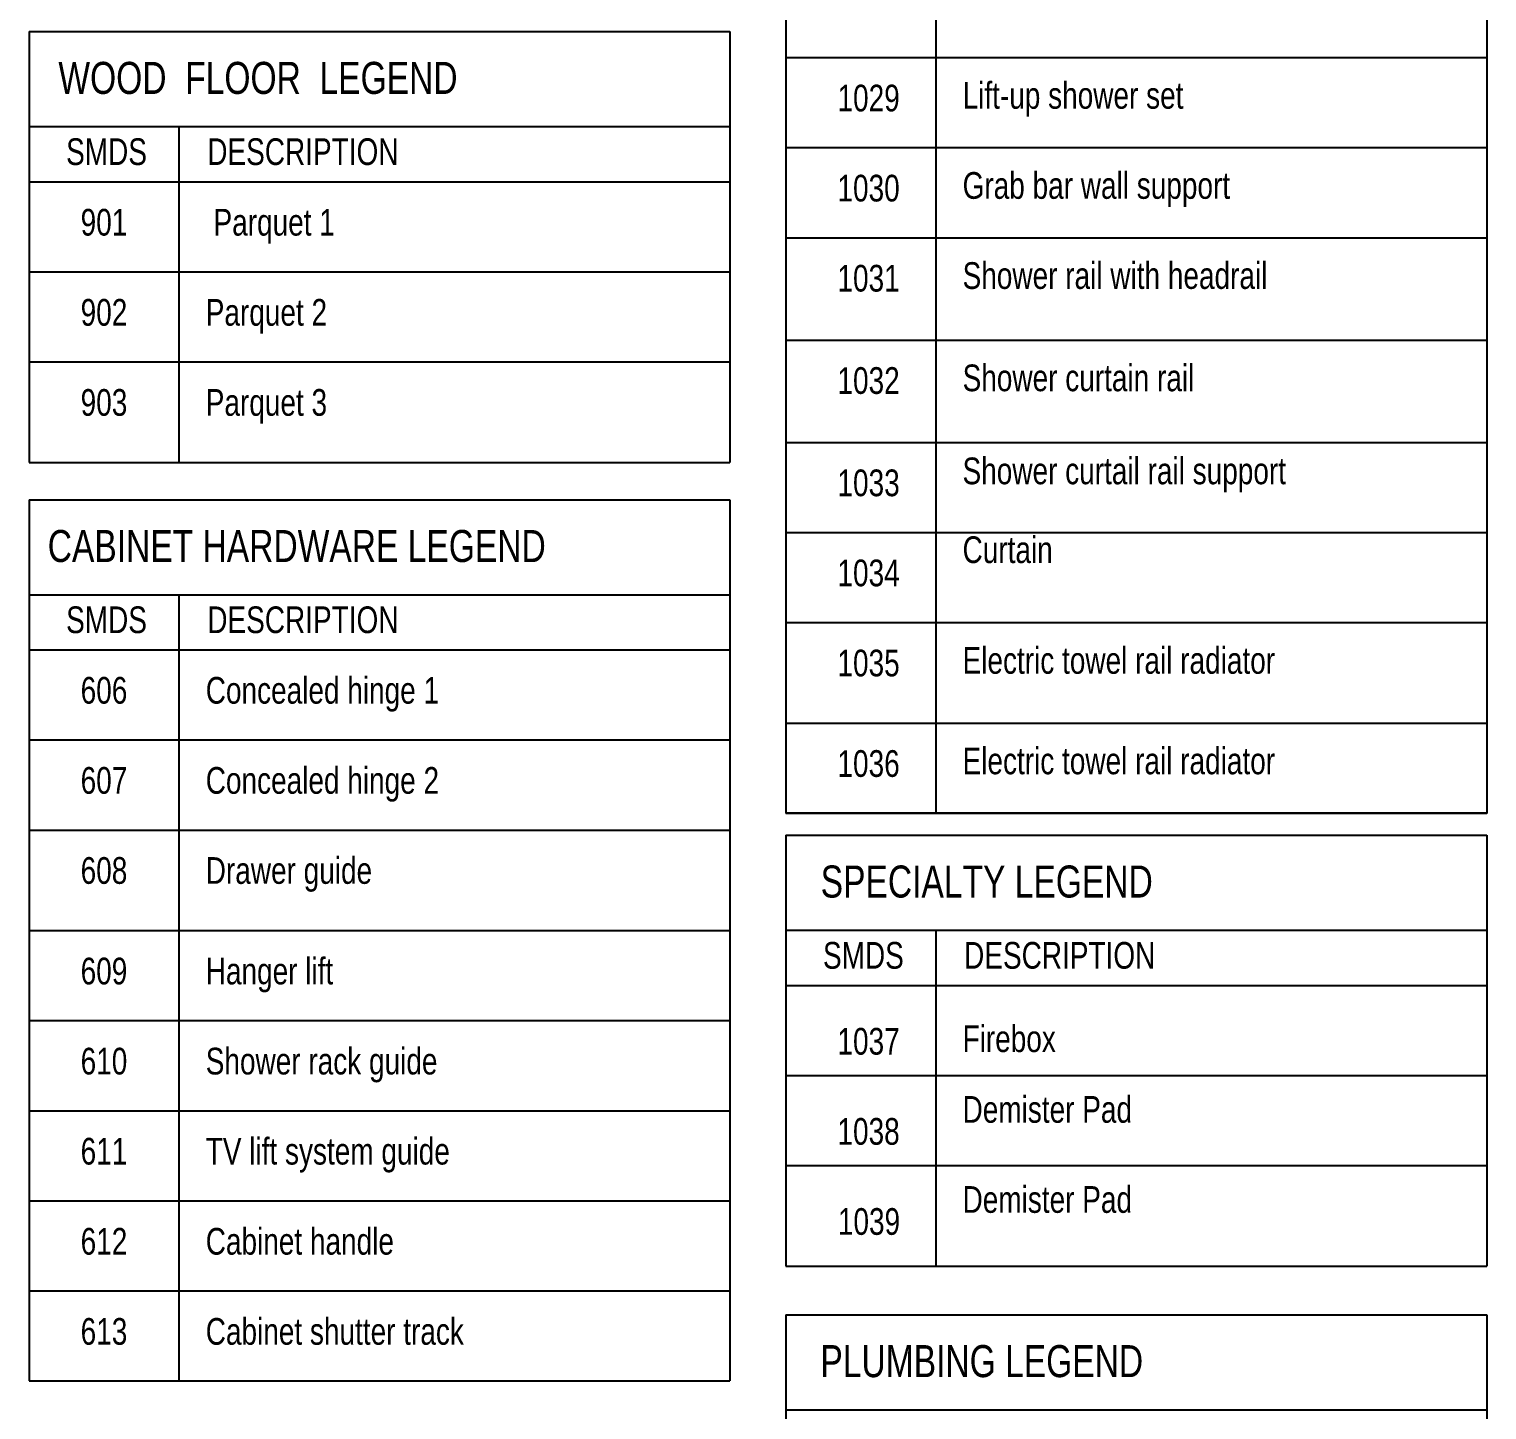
# Model space of a CAD drawing. Header units: inches. Extents: x 258415 to 640093, y 441672 to 945769.
# Drawn here: x 296332 to 299061, y 464189 to 466774 of the extents above; entities that cross this region are included whole.
import ezdxf

# ---------------------------------------------------------------- set-up
doc = ezdxf.new("R2010")
doc.units = ezdxf.units.IN
doc.header["$MEASUREMENT"] = 0
for name, color, linetype in [('CQ SPOT DETAIL DIMENSION', 9, 'Continuous'), ('CQ text label', 3, 'Continuous'), ('CQ-legend tex box', 3, 'Continuous')]:
    doc.layers.add(name, color=color, linetype=linetype)
doc.styles.add('DIM 50', font='romans.shx', dxfattribs={"width": 0.75, "height": 100})

# ---------------------------------------------------------------- blocks, each defined once
blk = doc.blocks.new('SMDS')
at = {"layer": 'CQ-legend tex box'}
for p, q in [((383496.2, 485021.9), (383496.2, 478623.5)), ((381798.9, 480087.1), (381798.9, 479280.2)), ((381798.9, 480087.1), (383111, 480087.1)), ((383111, 480087.1), (383111, 479280.2)), ((383215.9, 480038.4), (384528, 480038.4)), ((381798.9, 479909.1), (383111, 479909.1)), ((382079.2, 479909.1), (382079.2, 479280.2)), ((383215.9, 479869.7), (384528, 479869.7)), ((381798.9, 479805.8), (383111, 479805.8)), ((383215.9, 479701), (384528, 479701)), ((381798.9, 479637.1), (383111, 479637.1)), ((383215.9, 479509.4), (384528, 479509.4)), ((381798.9, 479468.4), (383111, 479468.4)), ((383215.9, 479317.8), (384528, 479317.8)), ((381798.9, 479280.2), (383111, 479280.2)), ((381798.9, 479210.5), (381798.9, 477728.8)), ((381798.9, 479210.5), (383111, 479210.5)), ((383111, 479210.5), (383111, 477560.1)), ((383215.9, 479149.1), (384527.9, 479149.1)), ((381798.9, 479032.5), (383111, 479032.5)), ((382079.2, 479032.5), (382079.2, 477560.1)), ((383215.9, 478980.4), (384527.9, 478980.4)), ((381798.9, 478929.2), (383111, 478929.2)), ((383215.9, 478792.2), (384527.9, 478792.2)), ((381798.9, 478760.5), (383111, 478760.5)), ((383215.8, 478623.5), (384527.9, 478623.5)), ((381798.9, 478591.8), (383111, 478591.8)), ((383215.8, 478582.1), (383215.8, 477775.2)), ((383215.8, 478582.1), (384527.9, 478582.1)), ((384527.9, 478582.1), (384527.9, 477775.2)), ((381798.9, 478403.6), (383111, 478403.6)), ((383215.8, 478404.1), (384527.9, 478404.1)), ((383496.2, 478404.1), (383496.2, 477775.2)), ((383215.8, 478300.9), (384527.9, 478300.9)), ((381798.9, 478234.9), (383111, 478234.9)), ((383215.8, 478132.2), (384527.9, 478132.2)), ((381798.9, 478066.2), (383111, 478066.2)), ((381798.9, 478022.4), (381798.9, 477560.1)), ((383215.8, 477963.5), (384527.9, 477963.5)), ((381798.9, 477897.5), (383111, 477897.5)), ((383215.8, 477775.2), (384527.9, 477775.2)), ((381798.9, 477728.8), (383111, 477728.8)), ((383215.8, 477684.1), (383215.8, 472859.9)), ((383215.8, 477684.1), (384527.9, 477684.1)), ((384527.9, 477684.1), (384527.9, 472859.9)), ((381798.9, 477560.1), (383111, 477560.1)), ((383215.8, 477506), (384527.9, 477506))]:
    blk.add_line(p, q, dxfattribs=at)
blk.add_lwpolyline([(383215.9, 485200), (384527.9, 485200), (384527.9, 478623.5), (383215.9, 478623.5)], close=True, dxfattribs=at)
at = {"layer": 'CQ text label', "ltscale": 1000, "style": 'DIM 50'}
for s, insert, char_height, width, attachment_point in [('{\\fArial|b0|i0|c0|p34;WOOD  FLOOR  LEGEND}', (382227.3, 479999.9), 60, 1871.043, 5), ('{\\fArial|b0|i0|c0|p34;Lift-up shower set}', (383546.5, 479992.6), 50, 946.817, 1), ('{\\fArial|b0|i0|c0|p34;1029}', (383312.3, 479987.6), 50, 946.817, 1), ('{\\fArial|b0|i0|c0|p34;SMDS}', (381868.1, 479887.2), 50, 946.817, 1), ('{\\fArial|b0|i0|c0|p34;DESCRIPTION}', (382132.4, 479887.2), 50, 946.817, 1), ('{\\fArial|b0|i0|c0|p34;1030}', (383312.2, 479818.9), 50, 946.817, 1), ('{\\fArial|b0|i0|c0|p34;Grab bar wall support}', (383546.5, 479823.9), 50, 946.817, 1), ('{\\fArial|b0|i0|c0|p34;901}', (381895.3, 479755), 50, 946.817, 1), ('{\\fArial|b0|i0|c0|p34; Parquet 1}', (382129.5, 479755), 50, 946.817, 1), ('{\\fArial|b0|i0|c0|p34;1031}', (383312.2, 479650.2), 50, 946.817, 1), ('{\\fArial|b0|i0|c0|p34;Shower rail with headrail}', (383546.5, 479655.2), 50, 946.817, 1), ('{\\fArial|b0|i0|c0|p34;902}', (381895.3, 479586.3), 50, 946.817, 1), ('{\\fArial|b0|i0|c0|p34;Parquet 2}', (382129.5, 479586.3), 50, 946.817, 1), ('{\\fArial|b0|i0|c0|p34;1032}', (383312.2, 479458.6), 50, 946.817, 1), ('{\\fArial|b0|i0|c0|p34;Shower curtain rail}', (383546.5, 479463.6), 50, 946.817, 1), ('{\\fArial|b0|i0|c0|p34;903}', (381895.3, 479417.6), 50, 946.817, 1), ('{\\fArial|b0|i0|c0|p34;Parquet 3}', (382129.5, 479417.6), 50, 946.817, 1), ('{\\fArial|b0|i0|c0|p34;Shower curtail rail support}', (383546.4, 479289.4), 50, 946.817, 1), ('{\\fArial|b0|i0|c0|p34;1033}', (383312.2, 479267), 50, 946.817, 1), ('{\\fArial|b0|i0|c0|p34;CABINET HARDWARE LEGEND}', (382299.9, 479123.3), 60, 1871.043, 5), ('{\\fArial|b0|i0|c0|p34;Curtain}', (383546.4, 479141.8), 50, 946.817, 1), ('{\\fArial|b0|i0|c0|p34;1034}', (383312.2, 479098.3), 50, 946.817, 1), ('{\\fArial|b0|i0|c0|p34;SMDS}', (381868.1, 479010.6), 50, 946.817, 1), ('{\\fArial|b0|i0|c0|p34;DESCRIPTION}', (382132.4, 479010.6), 50, 946.817, 1), ('{\\fArial|b0|i0|c0|p34;1035}', (383312.2, 478929.6), 50, 946.817, 1), ('{\\fArial|b0|i0|c0|p34;Electric towel rail radiator}', (383546.4, 478934.5), 50, 946.817, 1), ('{\\fArial|b0|i0|c0|p34;606}', (381895.3, 478878.5), 50, 946.817, 1), ('{\\fArial|b0|i0|c0|p34;Concealed hinge 1}', (382129.5, 478878.5), 50, 946.817, 1), ('{\\fArial|b0|i0|c0|p34;1036}', (383312.2, 478741.4), 50, 946.817, 1), ('{\\fArial|b0|i0|c0|p34;Electric towel rail radiator}', (383546.4, 478746.3), 50, 946.817, 1), ('{\\fArial|b0|i0|c0|p34;607}', (381895.3, 478709.8), 50, 946.817, 1), ('{\\fArial|b0|i0|c0|p34;Concealed hinge 2}', (382129.5, 478709.8), 50, 946.817, 1), ('{\\fArial|b0|i0|c0|p34;608}', (381895.3, 478541.1), 50, 946.817, 1), ('{\\fArial|b0|i0|c0|p34;Drawer guide}', (382129.5, 478541.1), 50, 946.817, 1), ('{\\fArial|b0|i0|c0|p34;SPECIALTY LEGEND}', (383591.7, 478495), 60, 1871.043, 5), ('{\\fArial|b0|i0|c0|p34;SMDS}', (383285.1, 478382.2), 50, 946.817, 1), ('{\\fArial|b0|i0|c0|p34;DESCRIPTION}', (383549.3, 478382.2), 50, 946.817, 1), ('{\\fArial|b0|i0|c0|p34;Hanger lift}', (382129.5, 478352.8), 50, 946.817, 1), ('{\\fArial|b0|i0|c0|p34;609}', (381895.3, 478352.8), 50, 946.817, 1), ('{\\fArial|b0|i0|c0|p34;1037}', (383312.2, 478221.2), 50, 946.817, 1), ('{\\fArial|b0|i0|c0|p34;Firebox}', (383546.4, 478226.1), 50, 946.817, 1), ('{\\fArial|b0|i0|c0|p34;610}', (381895.3, 478184.1), 50, 946.817, 1), ('{\\fArial|b0|i0|c0|p34;Shower rack guide}', (382129.5, 478184.1), 50, 946.817, 1), ('{\\fArial|b0|i0|c0|p34;Demister Pad}', (383546.4, 478093.7), 50, 946.817, 1), ('{\\fArial|b0|i0|c0|p34;1038}', (383312.2, 478052.5), 50, 946.817, 1), ('{\\fArial|b0|i0|c0|p34;611}', (381895.3, 478015.4), 50, 946.817, 1), ('{\\fArial|b0|i0|c0|p34;TV lift system guide}', (382129.5, 478015.4), 50, 946.817, 1), ('{\\fArial|b0|i0|c0|p34;Demister Pad}', (383546.4, 477925), 50, 946.817, 1), ('{\\fArial|b0|i0|c0|p34;1039}', (383313, 477883.8), 50, 946.817, 1), ('{\\fArial|b0|i0|c0|p34;612}', (381895.3, 477846.7), 50, 946.817, 1), ('{\\fArial|b0|i0|c0|p34;Cabinet handle}', (382129.5, 477846.7), 50, 946.817, 1), ('{\\fArial|b0|i0|c0|p34;613}', (381895.3, 477678), 50, 946.817, 1), ('{\\fArial|b0|i0|c0|p34;Cabinet shutter track}', (382129.5, 477678), 50, 946.817, 1), ('{\\fArial|b0|i0|c0|p34;PLUMBING LEGEND }', (383582.4, 477596.9), 60, 1871.043, 5)]:
    blk.add_mtext(s, dxfattribs=dict(at, insert=insert, char_height=char_height, width=width, attachment_point=attachment_point))

msp = doc.modelspace()

# ---------------------------------------------------------------- block references
at = {"layer": 'CQ SPOT DETAIL DIMENSION'}
msp.add_blockref('SMDS', (-85467.189, -13317.368), dxfattribs=at)

doc.saveas('drawing.dxf')
